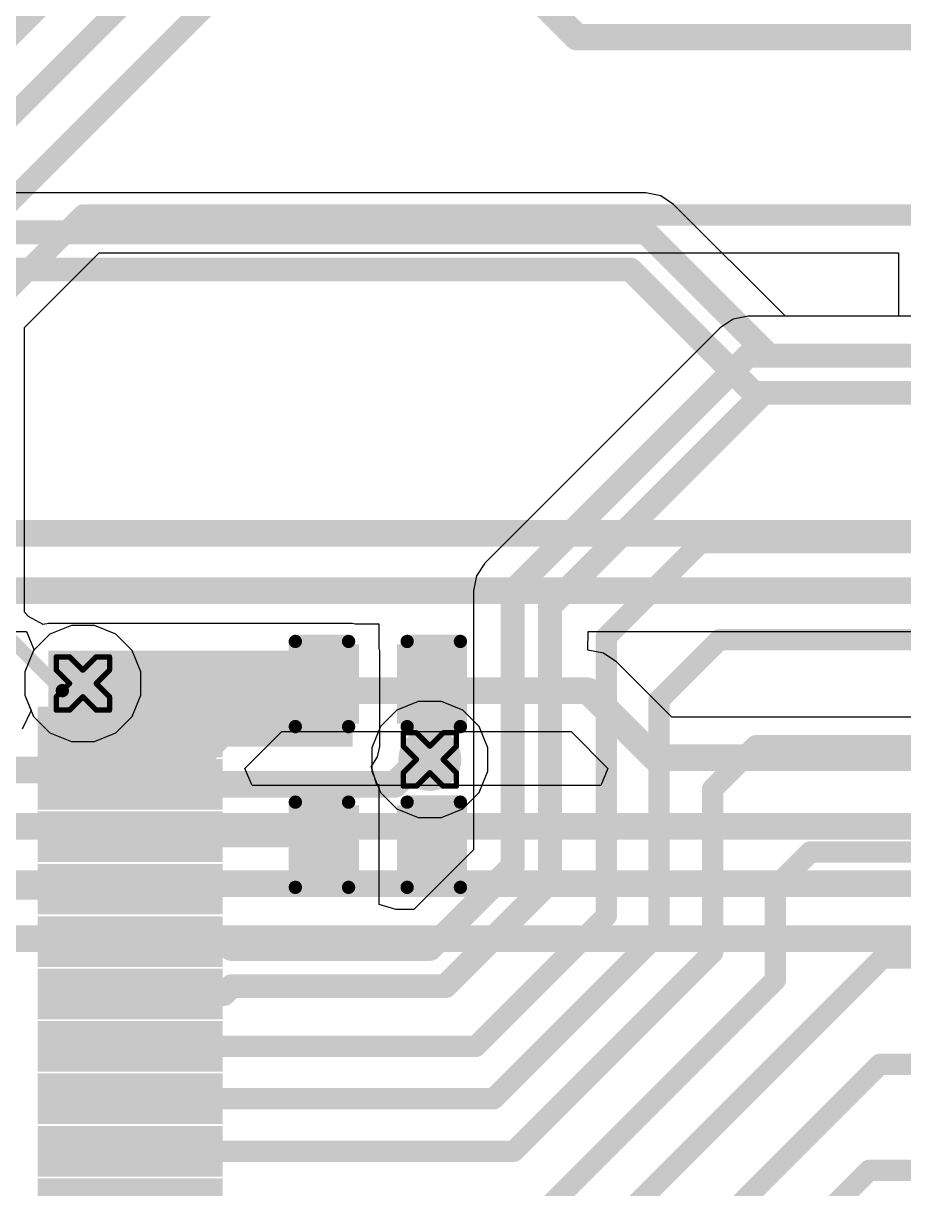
# Model space of a CAD drawing. Header units: inches. Extents: x -11 to 5379, y 0 to 5429.
# Drawn here: x 157.96 to 166.36, y 60.2 to 71.31 of the extents above; entities that cross this region are included whole.
import ezdxf

# ---------------------------------------------------------------- set-up
doc = ezdxf.new("R2010")
doc.units = ezdxf.units.IN
for name, color, linetype in [('Bottom Layer', 5, 'Continuous'), ('Drill Drawing', 1, 'Continuous'), ('GND', 16, 'Continuous'), ('PWR', 76, 'Continuous'), ('Top Layer', 1, 'Continuous'), ('Top Overlay', 2, 'Continuous'), ('Top Paste', 8, 'Continuous'), ('Top Solder', 216, 'Continuous'), ('Via Holes', 16, 'Continuous')]:
    doc.layers.add(name, color=color, linetype=linetype)

# ---------------------------------------------------------------- blocks, each defined once
blk = doc.blocks.new('LQFP_144_20_20__157')
at = {"layer": 'Top Layer'}
for points in [[(9.89999925, 8.889999999999999), (11.45999867, 8.889999999999999), (11.45999867, 8.61000056), (9.89999925, 8.61000056)], [(9.89999925, 8.38999846), (11.45999867, 8.38999846), (11.45999867, 8.10999902), (9.89999925, 8.10999902)], [(9.89999925, 7.88999946), (11.45999867, 7.88999946), (11.45999867, 7.610000019999999), (9.89999925, 7.610000019999999)], [(9.89999925, 7.39000046), (11.45999867, 7.39000046), (11.45999867, 7.110001019999999), (9.89999925, 7.110001019999999)], [(9.89999925, 6.889998919999999), (11.45999867, 6.889998919999999), (11.45999867, 6.609999479999999), (9.89999925, 6.609999479999999)], [(9.89999925, 6.389999919999999), (11.45999867, 6.389999919999999), (11.45999867, 6.110000479999999), (9.89999925, 6.110000479999999)], [(9.89999925, 5.890000919999999), (11.45999867, 5.890000919999999), (11.45999867, 5.61000148), (9.89999925, 5.61000148)], [(9.89999925, 5.38999938), (11.45999867, 5.38999938), (11.45999867, 5.10999994), (9.89999925, 5.10999994)], [(9.89999925, 4.890000379999999), (11.45999867, 4.890000379999999), (11.45999867, 4.61000094), (9.89999925, 4.61000094)]]:
    blk.add_hatch(color=1, dxfattribs=at).paths.add_polyline_path(points)
at = {"layer": 'Top Paste'}
for points in [[(9.89999925, 8.889999999999999), (11.45999867, 8.889999999999999), (11.45999867, 8.61000056), (9.89999925, 8.61000056)], [(9.89999925, 8.38999846), (11.45999867, 8.38999846), (11.45999867, 8.10999902), (9.89999925, 8.10999902)], [(9.89999925, 7.88999946), (11.45999867, 7.88999946), (11.45999867, 7.610000019999999), (9.89999925, 7.610000019999999)], [(9.89999925, 7.39000046), (11.45999867, 7.39000046), (11.45999867, 7.110001019999999), (9.89999925, 7.110001019999999)], [(9.89999925, 6.889998919999999), (11.45999867, 6.889998919999999), (11.45999867, 6.609999479999999), (9.89999925, 6.609999479999999)], [(9.89999925, 6.389999919999999), (11.45999867, 6.389999919999999), (11.45999867, 6.110000479999999), (9.89999925, 6.110000479999999)], [(9.89999925, 5.890000919999999), (11.45999867, 5.890000919999999), (11.45999867, 5.61000148), (9.89999925, 5.61000148)], [(9.89999925, 5.38999938), (11.45999867, 5.38999938), (11.45999867, 5.10999994), (9.89999925, 5.10999994)], [(9.89999925, 4.890000379999999), (11.45999867, 4.890000379999999), (11.45999867, 4.61000094), (9.89999925, 4.61000094)]]:
    blk.add_hatch(color=8, dxfattribs=at).paths.add_polyline_path(points)
at = {"layer": 'Top Solder'}
for points in [[(9.79839925, 8.991599999999998), (11.56159867, 8.991599999999998), (11.56159867, 8.50840056), (9.79839925, 8.50840056)], [(9.79839925, 8.49159846), (11.56159867, 8.49159846), (11.56159867, 8.008399019999999), (9.79839925, 8.008399019999999)], [(9.79839925, 7.99159946), (11.56159867, 7.99159946), (11.56159867, 7.508400019999999), (9.79839925, 7.508400019999999)], [(9.79839925, 7.49160046), (11.56159867, 7.49160046), (11.56159867, 7.008401019999999), (9.79839925, 7.008401019999999)], [(9.79839925, 6.991598919999999), (11.56159867, 6.991598919999999), (11.56159867, 6.50839948), (9.79839925, 6.50839948)], [(9.79839925, 6.49159992), (11.56159867, 6.49159992), (11.56159867, 6.00840048), (9.79839925, 6.00840048)], [(9.79839925, 5.99160092), (11.56159867, 5.99160092), (11.56159867, 5.50840148), (9.79839925, 5.50840148)], [(9.79839925, 5.491599379999999), (11.56159867, 5.491599379999999), (11.56159867, 5.008399939999999), (9.79839925, 5.008399939999999)], [(9.79839925, 4.99160038), (11.56159867, 4.99160038), (11.56159867, 4.50840094), (9.79839925, 4.50840094)], [(9.79839925, 4.49159884), (11.56159867, 4.49159884), (11.56159867, 4.0083994), (9.79839925, 4.0083994)]]:
    blk.add_hatch(color=216, dxfattribs=at).paths.add_polyline_path(points)
at = {"layer": 'Top Overlay'}
blk.add_lwpolyline([(9.143999999999998, 10.033, 0.127, 0.127, 0), (10.033, 9.143999999999998, 0.127, 0.127, 0)], format="xyseb", dxfattribs=at)
blk.add_lwpolyline([(10.00125, 9.143999999999998, 0.0635, 0.0635, 1), (10.06475, 9.143999999999998, 0.0635, 0.0635, 1)], format="xyseb", close=True, dxfattribs=at)
blk = doc.blocks.new('C___0402_686')
at = {"layer": 'Top Layer'}
for points in [[(-0.6985, -0.3175), (-0.6985, 0.3175), (-0.2412999999999999, 0.3175), (-0.2413, -0.3175)], [(0.2412999999999999, -0.3175), (0.2413, 0.3175), (0.6985, 0.3175), (0.6985, -0.3175)]]:
    blk.add_hatch(color=1, dxfattribs=at).paths.add_polyline_path(points)
at = {"layer": 'Top Paste'}
for points in [[(-0.6985, -0.3175), (-0.6985, 0.3175), (-0.2412999999999999, 0.3175), (-0.2413, -0.3175)], [(0.2412999999999999, -0.3175), (0.2413, 0.3175), (0.6985, 0.3175), (0.6985, -0.3175)]]:
    blk.add_hatch(color=8, dxfattribs=at).paths.add_polyline_path(points)
at = {"layer": 'Top Solder'}
for points in [[(-0.7584998799999999, -0.37749988), (-0.7584998799999999, 0.37749988), (-0.18130012, 0.37749988), (-0.18130012, -0.37749988)], [(0.18130012, -0.37749988), (0.18130012, 0.37749988), (0.7584998799999999, 0.37749988), (0.7584998799999999, -0.37749988)]]:
    blk.add_hatch(color=216, dxfattribs=at).paths.add_polyline_path(points)
at = {"layer": 'Top Overlay'}
for points in [[(-0.7874, 0.4064, 0.127, 0.127, 0), (-0.7874, -0.4064, 0.127, 0.127, 0)], [(-0.2794, 0.4064, 0.127, 0.127, 0), (-0.7874, 0.4064, 0.127, 0.127, 0)], [(0.7874, 0.4064, 0.127, 0.127, 0), (0.2794, 0.4064, 0.127, 0.127, 0)], [(0.7874, 0.4064, 0.127, 0.127, 0), (0.7874, -0.4064, 0.127, 0.127, 0)], [(-0.2794, -0.4064, 0.127, 0.127, 0), (-0.7874, -0.4064, 0.127, 0.127, 0)], [(0.7874, -0.4064, 0.127, 0.127, 0), (0.2794, -0.4064, 0.127, 0.127, 0)]]:
    blk.add_lwpolyline(points, format="xyseb", dxfattribs=at)
for points in [[(-0.8191499999999999, 0.4064, 0.0635, 0.0635, 1), (-0.7556499999999999, 0.4064, 0.0635, 0.0635, 1)], [(-0.8191499999999999, 0.4064, 0.0635, 0.0635, 1), (-0.7556499999999999, 0.4064, 0.0635, 0.0635, 1)], [(-0.31115, 0.4064, 0.0635, 0.0635, 1), (-0.24765, 0.4064, 0.0635, 0.0635, 1)], [(0.24765, 0.4064, 0.0635, 0.0635, 1), (0.31115, 0.4064, 0.0635, 0.0635, 1)], [(0.7556499999999999, 0.4064, 0.0635, 0.0635, 1), (0.8191499999999999, 0.4064, 0.0635, 0.0635, 1)], [(0.7556499999999999, 0.4064, 0.0635, 0.0635, 1), (0.8191499999999999, 0.4064, 0.0635, 0.0635, 1)], [(-0.8191499999999999, -0.4064, 0.0635, 0.0635, 1), (-0.7556499999999999, -0.4064, 0.0635, 0.0635, 1)], [(-0.8191499999999999, -0.4064, 0.0635, 0.0635, 1), (-0.7556499999999999, -0.4064, 0.0635, 0.0635, 1)], [(-0.31115, -0.4064, 0.0635, 0.0635, 1), (-0.24765, -0.4064, 0.0635, 0.0635, 1)], [(0.24765, -0.4064, 0.0635, 0.0635, 1), (0.31115, -0.4064, 0.0635, 0.0635, 1)], [(0.7556499999999999, -0.4064, 0.0635, 0.0635, 1), (0.8191499999999999, -0.4064, 0.0635, 0.0635, 1)], [(0.7556499999999999, -0.4064, 0.0635, 0.0635, 1), (0.8191499999999999, -0.4064, 0.0635, 0.0635, 1)]]:
    blk.add_lwpolyline(points, format="xyseb", close=True, dxfattribs=at)
blk = doc.blocks.new('C___0402_695')
at = {"layer": 'Top Layer'}
for points in [[(-0.6985, -0.3175), (-0.6985, 0.3175), (-0.2412999999999999, 0.3175), (-0.2413, -0.3175)], [(0.2412999999999999, -0.3175), (0.2413, 0.3175), (0.6985, 0.3175), (0.6985, -0.3175)]]:
    blk.add_hatch(color=1, dxfattribs=at).paths.add_polyline_path(points)
at = {"layer": 'Top Paste'}
for points in [[(-0.6985, -0.3175), (-0.6985, 0.3175), (-0.2412999999999999, 0.3175), (-0.2413, -0.3175)], [(0.2412999999999999, -0.3175), (0.2413, 0.3175), (0.6985, 0.3175), (0.6985, -0.3175)]]:
    blk.add_hatch(color=8, dxfattribs=at).paths.add_polyline_path(points)
at = {"layer": 'Top Solder'}
for points in [[(-0.7584998799999999, -0.37749988), (-0.7584998799999999, 0.37749988), (-0.18130012, 0.37749988), (-0.18130012, -0.37749988)], [(0.18130012, -0.37749988), (0.18130012, 0.37749988), (0.7584998799999999, 0.37749988), (0.7584998799999999, -0.37749988)]]:
    blk.add_hatch(color=216, dxfattribs=at).paths.add_polyline_path(points)
at = {"layer": 'Top Overlay'}
for points in [[(-0.7874, 0.4064, 0.127, 0.127, 0), (-0.2794, 0.4064, 0.127, 0.127, 0)], [(-0.7874, -0.4064, 0.127, 0.127, 0), (-0.7874, 0.4064, 0.127, 0.127, 0)], [(0.2794, 0.4064, 0.127, 0.127, 0), (0.7874, 0.4064, 0.127, 0.127, 0)], [(0.7874, -0.4064, 0.127, 0.127, 0), (0.7874, 0.4064, 0.127, 0.127, 0)], [(-0.7874, -0.4064, 0.127, 0.127, 0), (-0.2794, -0.4064, 0.127, 0.127, 0)], [(0.2794, -0.4064, 0.127, 0.127, 0), (0.7874, -0.4064, 0.127, 0.127, 0)]]:
    blk.add_lwpolyline(points, format="xyseb", dxfattribs=at)
for points in [[(-0.8191499999999999, 0.4064, 0.0635, 0.0635, 1), (-0.7556499999999999, 0.4064, 0.0635, 0.0635, 1)], [(-0.8191499999999999, 0.4064, 0.0635, 0.0635, 1), (-0.7556499999999999, 0.4064, 0.0635, 0.0635, 1)], [(-0.31115, 0.4064, 0.0635, 0.0635, 1), (-0.24765, 0.4064, 0.0635, 0.0635, 1)], [(0.24765, 0.4064, 0.0635, 0.0635, 1), (0.31115, 0.4064, 0.0635, 0.0635, 1)], [(0.7556499999999999, 0.4064, 0.0635, 0.0635, 1), (0.8191499999999999, 0.4064, 0.0635, 0.0635, 1)], [(0.7556499999999999, 0.4064, 0.0635, 0.0635, 1), (0.8191499999999999, 0.4064, 0.0635, 0.0635, 1)], [(-0.8191499999999999, -0.4064, 0.0635, 0.0635, 1), (-0.7556499999999999, -0.4064, 0.0635, 0.0635, 1)], [(-0.8191499999999999, -0.4064, 0.0635, 0.0635, 1), (-0.7556499999999999, -0.4064, 0.0635, 0.0635, 1)], [(-0.31115, -0.4064, 0.0635, 0.0635, 1), (-0.24765, -0.4064, 0.0635, 0.0635, 1)], [(0.24765, -0.4064, 0.0635, 0.0635, 1), (0.31115, -0.4064, 0.0635, 0.0635, 1)], [(0.7556499999999999, -0.4064, 0.0635, 0.0635, 1), (0.8191499999999999, -0.4064, 0.0635, 0.0635, 1)], [(0.7556499999999999, -0.4064, 0.0635, 0.0635, 1), (0.8191499999999999, -0.4064, 0.0635, 0.0635, 1)]]:
    blk.add_lwpolyline(points, format="xyseb", close=True, dxfattribs=at)

msp = doc.modelspace()

# ---------------------------------------------------------------- hatches: boundary and pattern name
at = {"layer": 'Bottom Layer'}
h = msp.add_hatch(color=5, dxfattribs=at)
edge = h.paths.add_edge_path()
edge.add_arc((158.52667812, 65.01607266), 0.2999994, 0, 360)
h = msp.add_hatch(color=5, dxfattribs=at)
edge = h.paths.add_edge_path()
edge.add_arc((161.836481, 64.29124302), 0.2999994, 0, 360)
at = {"layer": 'GND'}
h = msp.add_hatch(color=16, dxfattribs=at)
edge = h.paths.add_edge_path()
edge.add_arc((158.52667812, 65.01607266), 0.2999994, 0, 360)
h = msp.add_hatch(color=16, dxfattribs=at)
edge = h.paths.add_edge_path()
edge.add_arc((161.836481, 64.29124302), 0.2999994, 0, 360)
at = {"layer": 'PWR'}
h = msp.add_hatch(color=76, dxfattribs=at)
edge = h.paths.add_edge_path()
edge.add_arc((158.52667812, 65.01607266), 0.2999994, 0, 360)
h = msp.add_hatch(color=76, dxfattribs=at)
edge = h.paths.add_edge_path()
edge.add_arc((161.836481, 64.29124302), 0.2999994, 0, 360)
at = {"layer": 'Top Layer'}
msp.add_hatch(color=1, dxfattribs=at).paths.add_polyline_path([(158.19781162, 64.41381326), (161.0994111, 64.41381326), (161.0994111, 65.32830978), (158.19781162, 65.32830978)])
h = msp.add_hatch(color=1, dxfattribs=at)
edge = h.paths.add_edge_path()
edge.add_arc((158.52667812, 65.01607266), 0.2999994, 0, 360)
h = msp.add_hatch(color=1, dxfattribs=at)
edge = h.paths.add_edge_path()
edge.add_arc((161.836481, 64.29124302), 0.2999994, 0, 360)
at = {"layer": 'Via Holes'}
h = msp.add_hatch(color=7, dxfattribs=at)
edge = h.paths.add_edge_path()
edge.add_arc((158.52667812, 65.01607266), 0.1499997, 0, 360)
h = msp.add_hatch(color=7, dxfattribs=at)
edge = h.paths.add_edge_path()
edge.add_arc((161.836481, 64.29124302), 0.1499997, 0, 360)

# ---------------------------------------------------------------- linework, layer by layer
at = {"layer": 'Bottom Layer'}
for p, q in [((163.89682486, 69.69638588), (127.46146974, 69.69638588)), ((164.0405279, 69.66780072), (163.89682486, 69.69638588)), ((164.16235392, 69.58639879999998), (164.0405279, 69.66780072)), ((165.2288669, 68.51988836), (164.16235392, 69.58639879999998)), ((168.54742516, 68.51988836), (165.2288669, 68.51988836)), ((144.64880138, 65.51182732), (157.98750978, 65.51182732)), ((157.98750978, 65.51182732), (158.06115962, 65.33402731999999)), ((163.3442504, 65.33465215999999), (163.34575916, 65.51182732)), ((163.34575916, 65.51182732), (168.44291178, 65.51182732)), ((158.05701942, 65.32988712), (157.97267872, 65.12627056)), ((158.06115962, 65.33402731999999), (158.05701942, 65.32988712)), ((163.49290644, 65.30508148), (163.3442504, 65.33465215999999)), ((163.61893362, 65.22087286), (163.49290644, 65.30508148)), ((164.1439948, 64.69581168), (163.61893362, 65.22087286)), ((157.97267872, 65.12627056), (157.97267872, 64.90587475999999)), ((157.97267872, 64.90587475999999), (158.03401464, 64.75780037999999)), ((158.03401464, 64.75780037999999), (157.94697138, 64.57999783999999)), ((173.24293266, 64.69581168), (164.1439948, 64.69581168)), ((160.07242814, 64.20623176), (160.42391842, 64.55772203999999)), ((160.42391842, 64.55772203999999), (163.1833414, 64.55772203999999)), ((163.1833414, 64.55772203999999), (163.53483168, 64.20623176)), ((160.14046966, 64.04196488), (160.07242814, 64.20623176)), ((163.53483168, 64.20623176), (163.46679016, 64.04196488)), ((163.46679016, 64.04196488), (160.14046966, 64.04196488))]:
    msp.add_line(p, q, dxfattribs=at)
for points in [[(127.46146974, 69.32086973999999, 0.2286, 0.2286, 0), (163.89682486, 69.32086973999999, 0.2286, 0.2286, 0)], [(163.89682486, 69.32086973999999, 0.2286, 0.2286, 0), (165.07332238, 68.14437222, 0.2286, 0.2286, 0)], [(127.6087618, 68.96526974, 0.2286, 0.2286, 0), (163.7495328, 68.96526974, 0.2286, 0.2286, 0)], [(163.7495328, 68.96526974, 0.2286, 0.2286, 0), (164.51579746, 68.19900254, 0.2286, 0.2286, 0)], [(164.51579746, 68.19900254, 0.2286, 0.2286, 0), (164.5158, 68.19900254, 0.2286, 0.2286, 0)], [(164.5158, 68.19900254, 0.2286, 0.2286, 0), (164.92603032, 67.78877222, 0.2286, 0.2286, 0)], [(165.07332238, 68.14437222, 0.2286, 0.2286, 0), (168.77287302, 68.14437222, 0.2286, 0.2286, 0)], [(164.92603032, 67.78877222, 0.2286, 0.2286, 0), (168.77287556, 67.78877222, 0.2286, 0.2286, 0)], [(144.06992268, 66.44752268, 0.254, 0.254, 0), (169.10142456, 66.44752268, 0.254, 0.254, 0)], [(144.48789238, 65.90029238, 0.254, 0.254, 0), (168.60381824, 65.90029238, 0.254, 0.254, 0)], [(159.50835764, 64.19153277999999, 0.254, 0.254, 0), (160.26301196, 64.94618709999999, 0.254, 0.254, 0)], [(160.26301196, 64.94618709999999, 0.254, 0.254, 0), (163.34424786, 64.94618709999999, 0.254, 0.254, 0)], [(163.34424786, 64.94618709999999, 0.254, 0.254, 0), (163.98308834, 64.30734662, 0.254, 0.254, 0)], [(163.98308834, 64.30734662, 0.254, 0.254, 0), (173.63831668, 64.30734662, 0.254, 0.254, 0)], [(145.36862468, 64.19153277999999, 0.254, 0.254, 0), (159.50835764, 64.19153277999999, 0.254, 0.254, 0)], [(145.86428028, 63.65349981999999, 0.254, 0.254, 0), (188.49040026, 63.65349981999999, 0.254, 0.254, 0)], [(146.1053974, 63.10500205999999, 0.254, 0.254, 0), (188.26264354, 63.10500205999999, 0.254, 0.254, 0)], [(149.36528674, 62.58070541999999, 0.254, 0.254, 0), (188.0181406, 62.58070541999999, 0.254, 0.254, 0)]]:
    msp.add_lwpolyline(points, format="xyseb", dxfattribs=at)
for points in [[(163.83967486, 69.32086973999999, 0.1143, 0.1143, 1), (163.95397486, 69.32086973999999, 0.1143, 0.1143, 1)], [(163.83967486, 69.32086973999999, 0.1143, 0.1143, 1), (163.95397486, 69.32086973999999, 0.1143, 0.1143, 1)], [(163.6923828, 68.96526974, 0.1143, 0.1143, 1), (163.8066828, 68.96526974, 0.1143, 0.1143, 1)], [(163.6923828, 68.96526974, 0.1143, 0.1143, 1), (163.8066828, 68.96526974, 0.1143, 0.1143, 1)], [(164.45864746, 68.19900254, 0.1143, 0.1143, 1), (164.57294746, 68.19900254, 0.1143, 0.1143, 1)], [(164.45864746, 68.19900254, 0.1143, 0.1143, 1), (164.57294746, 68.19900254, 0.1143, 0.1143, 1)], [(164.45865, 68.19900254, 0.1143, 0.1143, 1), (164.57295, 68.19900254, 0.1143, 0.1143, 1)], [(164.45865, 68.19900254, 0.1143, 0.1143, 1), (164.57295, 68.19900254, 0.1143, 0.1143, 1)], [(165.01617238, 68.14437222, 0.1143, 0.1143, 1), (165.13047238, 68.14437222, 0.1143, 0.1143, 1)], [(165.01617238, 68.14437222, 0.1143, 0.1143, 1), (165.13047238, 68.14437222, 0.1143, 0.1143, 1)], [(164.86888032, 67.78877222, 0.1143, 0.1143, 1), (164.98318032, 67.78877222, 0.1143, 0.1143, 1)], [(164.86888032, 67.78877222, 0.1143, 0.1143, 1), (164.98318032, 67.78877222, 0.1143, 0.1143, 1)], [(160.19951196, 64.94618709999999, 0.127, 0.127, 1), (160.32651196, 64.94618709999999, 0.127, 0.127, 1)], [(160.19951196, 64.94618709999999, 0.127, 0.127, 1), (160.32651196, 64.94618709999999, 0.127, 0.127, 1)], [(163.28074786, 64.94618709999999, 0.127, 0.127, 1), (163.40774786, 64.94618709999999, 0.127, 0.127, 1)], [(163.28074786, 64.94618709999999, 0.127, 0.127, 1), (163.40774786, 64.94618709999999, 0.127, 0.127, 1)], [(163.91958834, 64.30734662, 0.127, 0.127, 1), (164.04658834, 64.30734662, 0.127, 0.127, 1)], [(163.91958834, 64.30734662, 0.127, 0.127, 1), (164.04658834, 64.30734662, 0.127, 0.127, 1)], [(159.44485764, 64.19153277999999, 0.127, 0.127, 1), (159.57185764, 64.19153277999999, 0.127, 0.127, 1)], [(159.44485764, 64.19153277999999, 0.127, 0.127, 1), (159.57185764, 64.19153277999999, 0.127, 0.127, 1)]]:
    msp.add_lwpolyline(points, format="xyseb", close=True, dxfattribs=at)
at = {"layer": 'Drill Drawing'}
for points in [[(158.27267812, 65.14307266, 0.0508, 0.0508, 0), (158.27267812, 65.27007266, 0.0508, 0.0508, 0)], [(158.27267812, 65.27007266, 0.0508, 0.0508, 0), (158.39967812, 65.27007266, 0.0508, 0.0508, 0)], [(158.39967812, 65.27007266, 0.0508, 0.0508, 0), (158.52667812, 65.14307266, 0.0508, 0.0508, 0)], [(158.52667812, 65.14307266, 0.0508, 0.0508, 0), (158.65367812, 65.27007266, 0.0508, 0.0508, 0)], [(158.65367812, 65.27007266, 0.0508, 0.0508, 0), (158.78067812, 65.27007266, 0.0508, 0.0508, 0)], [(158.78067812, 65.14307266, 0.0508, 0.0508, 0), (158.78067812, 65.27007266, 0.0508, 0.0508, 0)], [(158.27267812, 65.14307266, 0.0508, 0.0508, 0), (158.39967812, 65.01607266, 0.0508, 0.0508, 0)], [(158.65367812, 65.01607266, 0.0508, 0.0508, 0), (158.78067812, 65.14307266, 0.0508, 0.0508, 0)], [(158.27267812, 64.88907266, 0.0508, 0.0508, 0), (158.39967812, 65.01607266, 0.0508, 0.0508, 0)], [(158.65367812, 65.01607266, 0.0508, 0.0508, 0), (158.78067812, 64.88907266, 0.0508, 0.0508, 0)], [(158.27267812, 64.76207265999999, 0.0508, 0.0508, 0), (158.27267812, 64.88907266, 0.0508, 0.0508, 0)], [(158.39967812, 64.76207265999999, 0.0508, 0.0508, 0), (158.52667812, 64.88907266, 0.0508, 0.0508, 0)], [(158.52667812, 64.88907266, 0.0508, 0.0508, 0), (158.65367812, 64.76207265999999, 0.0508, 0.0508, 0)], [(158.78067812, 64.76207265999999, 0.0508, 0.0508, 0), (158.78067812, 64.88907266, 0.0508, 0.0508, 0)], [(158.27267812, 64.76207265999999, 0.0508, 0.0508, 0), (158.39967812, 64.76207265999999, 0.0508, 0.0508, 0)], [(158.65367812, 64.76207265999999, 0.0508, 0.0508, 0), (158.78067812, 64.76207265999999, 0.0508, 0.0508, 0)], [(161.582481, 64.41824302, 0.0508, 0.0508, 0), (161.582481, 64.54524302, 0.0508, 0.0508, 0)], [(161.582481, 64.54524302, 0.0508, 0.0508, 0), (161.709481, 64.54524302, 0.0508, 0.0508, 0)], [(161.709481, 64.54524302, 0.0508, 0.0508, 0), (161.836481, 64.41824302, 0.0508, 0.0508, 0)], [(161.836481, 64.41824302, 0.0508, 0.0508, 0), (161.963481, 64.54524302, 0.0508, 0.0508, 0)], [(161.963481, 64.54524302, 0.0508, 0.0508, 0), (162.090481, 64.54524302, 0.0508, 0.0508, 0)], [(162.090481, 64.41824302, 0.0508, 0.0508, 0), (162.090481, 64.54524302, 0.0508, 0.0508, 0)], [(161.582481, 64.41824302, 0.0508, 0.0508, 0), (161.709481, 64.29124302, 0.0508, 0.0508, 0)], [(161.963481, 64.29124302, 0.0508, 0.0508, 0), (162.090481, 64.41824302, 0.0508, 0.0508, 0)], [(161.582481, 64.16424302, 0.0508, 0.0508, 0), (161.709481, 64.29124302, 0.0508, 0.0508, 0)], [(161.963481, 64.29124302, 0.0508, 0.0508, 0), (162.090481, 64.16424302, 0.0508, 0.0508, 0)], [(161.582481, 64.03724302, 0.0508, 0.0508, 0), (161.582481, 64.16424302, 0.0508, 0.0508, 0)], [(161.709481, 64.03724302, 0.0508, 0.0508, 0), (161.836481, 64.16424302, 0.0508, 0.0508, 0)], [(161.836481, 64.16424302, 0.0508, 0.0508, 0), (161.963481, 64.03724302, 0.0508, 0.0508, 0)], [(162.090481, 64.03724302, 0.0508, 0.0508, 0), (162.090481, 64.16424302, 0.0508, 0.0508, 0)], [(161.582481, 64.03724302, 0.0508, 0.0508, 0), (161.709481, 64.03724302, 0.0508, 0.0508, 0)], [(161.963481, 64.03724302, 0.0508, 0.0508, 0), (162.090481, 64.03724302, 0.0508, 0.0508, 0)]]:
    msp.add_lwpolyline(points, format="xyseb", dxfattribs=at)
for points in [[(158.25997812, 65.27007266, 0.0254, 0.0254, 1), (158.28537812, 65.27007266, 0.0254, 0.0254, 1)], [(158.25997812, 65.27007266, 0.0254, 0.0254, 1), (158.28537812, 65.27007266, 0.0254, 0.0254, 1)], [(158.38697812, 65.27007266, 0.0254, 0.0254, 1), (158.41237812, 65.27007266, 0.0254, 0.0254, 1)], [(158.38697812, 65.27007266, 0.0254, 0.0254, 1), (158.41237812, 65.27007266, 0.0254, 0.0254, 1)], [(158.64097812, 65.27007266, 0.0254, 0.0254, 1), (158.66637812, 65.27007266, 0.0254, 0.0254, 1)], [(158.64097812, 65.27007266, 0.0254, 0.0254, 1), (158.66637812, 65.27007266, 0.0254, 0.0254, 1)], [(158.76797812, 65.27007266, 0.0254, 0.0254, 1), (158.79337812, 65.27007266, 0.0254, 0.0254, 1)], [(158.76797812, 65.27007266, 0.0254, 0.0254, 1), (158.79337812, 65.27007266, 0.0254, 0.0254, 1)], [(158.25997812, 65.14307266, 0.0254, 0.0254, 1), (158.28537812, 65.14307266, 0.0254, 0.0254, 1)], [(158.25997812, 65.14307266, 0.0254, 0.0254, 1), (158.28537812, 65.14307266, 0.0254, 0.0254, 1)], [(158.51397812, 65.14307266, 0.0254, 0.0254, 1), (158.53937812, 65.14307266, 0.0254, 0.0254, 1)], [(158.51397812, 65.14307266, 0.0254, 0.0254, 1), (158.53937812, 65.14307266, 0.0254, 0.0254, 1)], [(158.76797812, 65.14307266, 0.0254, 0.0254, 1), (158.79337812, 65.14307266, 0.0254, 0.0254, 1)], [(158.76797812, 65.14307266, 0.0254, 0.0254, 1), (158.79337812, 65.14307266, 0.0254, 0.0254, 1)], [(158.38697812, 65.01607266, 0.0254, 0.0254, 1), (158.41237812, 65.01607266, 0.0254, 0.0254, 1)], [(158.38697812, 65.01607266, 0.0254, 0.0254, 1), (158.41237812, 65.01607266, 0.0254, 0.0254, 1)], [(158.64097812, 65.01607266, 0.0254, 0.0254, 1), (158.66637812, 65.01607266, 0.0254, 0.0254, 1)], [(158.64097812, 65.01607266, 0.0254, 0.0254, 1), (158.66637812, 65.01607266, 0.0254, 0.0254, 1)], [(158.25997812, 64.88907266, 0.0254, 0.0254, 1), (158.28537812, 64.88907266, 0.0254, 0.0254, 1)], [(158.25997812, 64.88907266, 0.0254, 0.0254, 1), (158.28537812, 64.88907266, 0.0254, 0.0254, 1)], [(158.51397812, 64.88907266, 0.0254, 0.0254, 1), (158.53937812, 64.88907266, 0.0254, 0.0254, 1)], [(158.51397812, 64.88907266, 0.0254, 0.0254, 1), (158.53937812, 64.88907266, 0.0254, 0.0254, 1)], [(158.76797812, 64.88907266, 0.0254, 0.0254, 1), (158.79337812, 64.88907266, 0.0254, 0.0254, 1)], [(158.76797812, 64.88907266, 0.0254, 0.0254, 1), (158.79337812, 64.88907266, 0.0254, 0.0254, 1)], [(158.25997812, 64.76207265999999, 0.0254, 0.0254, 1), (158.28537812, 64.76207265999999, 0.0254, 0.0254, 1)], [(158.25997812, 64.76207265999999, 0.0254, 0.0254, 1), (158.28537812, 64.76207265999999, 0.0254, 0.0254, 1)], [(158.38697812, 64.76207265999999, 0.0254, 0.0254, 1), (158.41237812, 64.76207265999999, 0.0254, 0.0254, 1)], [(158.38697812, 64.76207265999999, 0.0254, 0.0254, 1), (158.41237812, 64.76207265999999, 0.0254, 0.0254, 1)], [(158.64097812, 64.76207265999999, 0.0254, 0.0254, 1), (158.66637812, 64.76207265999999, 0.0254, 0.0254, 1)], [(158.64097812, 64.76207265999999, 0.0254, 0.0254, 1), (158.66637812, 64.76207265999999, 0.0254, 0.0254, 1)], [(158.76797812, 64.76207265999999, 0.0254, 0.0254, 1), (158.79337812, 64.76207265999999, 0.0254, 0.0254, 1)], [(158.76797812, 64.76207265999999, 0.0254, 0.0254, 1), (158.79337812, 64.76207265999999, 0.0254, 0.0254, 1)], [(161.569781, 64.54524302, 0.0254, 0.0254, 1), (161.595181, 64.54524302, 0.0254, 0.0254, 1)], [(161.569781, 64.54524302, 0.0254, 0.0254, 1), (161.595181, 64.54524302, 0.0254, 0.0254, 1)], [(161.696781, 64.54524302, 0.0254, 0.0254, 1), (161.722181, 64.54524302, 0.0254, 0.0254, 1)], [(161.696781, 64.54524302, 0.0254, 0.0254, 1), (161.722181, 64.54524302, 0.0254, 0.0254, 1)], [(161.950781, 64.54524302, 0.0254, 0.0254, 1), (161.976181, 64.54524302, 0.0254, 0.0254, 1)], [(161.950781, 64.54524302, 0.0254, 0.0254, 1), (161.976181, 64.54524302, 0.0254, 0.0254, 1)], [(162.077781, 64.54524302, 0.0254, 0.0254, 1), (162.103181, 64.54524302, 0.0254, 0.0254, 1)], [(162.077781, 64.54524302, 0.0254, 0.0254, 1), (162.103181, 64.54524302, 0.0254, 0.0254, 1)], [(161.569781, 64.41824302, 0.0254, 0.0254, 1), (161.595181, 64.41824302, 0.0254, 0.0254, 1)], [(161.569781, 64.41824302, 0.0254, 0.0254, 1), (161.595181, 64.41824302, 0.0254, 0.0254, 1)], [(161.823781, 64.41824302, 0.0254, 0.0254, 1), (161.849181, 64.41824302, 0.0254, 0.0254, 1)], [(161.823781, 64.41824302, 0.0254, 0.0254, 1), (161.849181, 64.41824302, 0.0254, 0.0254, 1)], [(162.077781, 64.41824302, 0.0254, 0.0254, 1), (162.103181, 64.41824302, 0.0254, 0.0254, 1)], [(162.077781, 64.41824302, 0.0254, 0.0254, 1), (162.103181, 64.41824302, 0.0254, 0.0254, 1)], [(161.696781, 64.29124302, 0.0254, 0.0254, 1), (161.722181, 64.29124302, 0.0254, 0.0254, 1)], [(161.696781, 64.29124302, 0.0254, 0.0254, 1), (161.722181, 64.29124302, 0.0254, 0.0254, 1)], [(161.950781, 64.29124302, 0.0254, 0.0254, 1), (161.976181, 64.29124302, 0.0254, 0.0254, 1)], [(161.950781, 64.29124302, 0.0254, 0.0254, 1), (161.976181, 64.29124302, 0.0254, 0.0254, 1)], [(161.569781, 64.16424302, 0.0254, 0.0254, 1), (161.595181, 64.16424302, 0.0254, 0.0254, 1)], [(161.569781, 64.16424302, 0.0254, 0.0254, 1), (161.595181, 64.16424302, 0.0254, 0.0254, 1)], [(161.823781, 64.16424302, 0.0254, 0.0254, 1), (161.849181, 64.16424302, 0.0254, 0.0254, 1)], [(161.823781, 64.16424302, 0.0254, 0.0254, 1), (161.849181, 64.16424302, 0.0254, 0.0254, 1)], [(162.077781, 64.16424302, 0.0254, 0.0254, 1), (162.103181, 64.16424302, 0.0254, 0.0254, 1)], [(162.077781, 64.16424302, 0.0254, 0.0254, 1), (162.103181, 64.16424302, 0.0254, 0.0254, 1)], [(161.569781, 64.03724302, 0.0254, 0.0254, 1), (161.595181, 64.03724302, 0.0254, 0.0254, 1)], [(161.569781, 64.03724302, 0.0254, 0.0254, 1), (161.595181, 64.03724302, 0.0254, 0.0254, 1)], [(161.696781, 64.03724302, 0.0254, 0.0254, 1), (161.722181, 64.03724302, 0.0254, 0.0254, 1)], [(161.696781, 64.03724302, 0.0254, 0.0254, 1), (161.722181, 64.03724302, 0.0254, 0.0254, 1)], [(161.950781, 64.03724302, 0.0254, 0.0254, 1), (161.976181, 64.03724302, 0.0254, 0.0254, 1)], [(161.950781, 64.03724302, 0.0254, 0.0254, 1), (161.976181, 64.03724302, 0.0254, 0.0254, 1)], [(162.077781, 64.03724302, 0.0254, 0.0254, 1), (162.103181, 64.03724302, 0.0254, 0.0254, 1)], [(162.077781, 64.03724302, 0.0254, 0.0254, 1), (162.103181, 64.03724302, 0.0254, 0.0254, 1)]]:
    msp.add_lwpolyline(points, format="xyseb", close=True, dxfattribs=at)
at = {"layer": 'GND'}
for p, q in [((158.21286366, 65.48573136), (158.05701942, 65.32988712)), ((158.41648022, 65.57007206), (158.21286366, 65.48573136)), ((158.63687602, 65.57007206), (158.41648022, 65.57007206)), ((158.84049258, 65.48573136), (158.63687602, 65.57007206)), ((158.99633682, 65.32988712), (158.84049258, 65.48573136)), ((158.05701942, 65.32988712), (157.97267872, 65.12627056)), ((159.08067752, 65.12627056), (158.99633682, 65.32988712)), ((157.97267872, 65.12627056), (157.97267872, 64.90587475999999)), ((159.08067752, 64.90587475999999), (159.08067752, 65.12627056)), ((157.97267872, 64.90587475999999), (158.05701942, 64.7022582)), ((158.99633682, 64.7022582), (159.08067752, 64.90587475999999)), ((158.05701942, 64.7022582), (158.21286366, 64.54641396)), ((158.84049258, 64.54641396), (158.99633682, 64.7022582)), ((158.21286366, 64.54641396), (158.41648022, 64.46207326)), ((158.63687602, 64.46207326), (158.84049258, 64.54641396)), ((158.41648022, 64.46207326), (158.63687602, 64.46207326))]:
    msp.add_line(p, q, dxfattribs=at)
at = {"layer": 'PWR'}
for p, q in [((161.7262831, 64.84524241999999), (161.52266654, 64.76090171999999)), ((161.9466789, 64.84524241999999), (161.7262831, 64.84524241999999)), ((162.15029546, 64.76090171999999), (161.9466789, 64.84524241999999)), ((161.52266654, 64.76090171999999), (161.3668223, 64.60505748)), ((162.3061397, 64.60505748), (162.15029546, 64.76090171999999)), ((161.3668223, 64.60505748), (161.2824816, 64.40144092)), ((162.3904804, 64.40144092), (162.3061397, 64.60505748)), ((161.2824816, 64.40144092), (161.2824816, 64.18104512)), ((162.3904804, 64.18104512), (162.3904804, 64.40144092)), ((161.2824816, 64.18104512), (161.3668223, 63.97742855999999)), ((162.3061397, 63.97742855999999), (162.3904804, 64.18104512)), ((161.3668223, 63.97742855999999), (161.52266654, 63.82158431999999)), ((162.15029546, 63.82158431999999), (162.3061397, 63.97742855999999)), ((161.52266654, 63.82158431999999), (161.7262831, 63.73724361999999)), ((161.9466789, 63.73724361999999), (162.15029546, 63.82158431999999)), ((161.7262831, 63.73724361999999), (161.9466789, 63.73724361999999))]:
    msp.add_line(p, q, dxfattribs=at)
at = {"layer": 'Top Layer'}
for p, q in [((157.96956722, 68.41188248), (158.68073928, 69.12305708)), ((158.68073928, 69.12305708), (166.30621298, 69.12305708)), ((166.30621298, 69.12305708), (166.30621298, 68.51988836)), ((164.7289695, 68.4913032), (164.60714348, 68.40990128)), ((164.87267508, 68.51988836), (164.7289695, 68.4913032)), ((166.30621298, 68.51988836), (164.87267508, 68.51988836)), ((157.96956722, 65.69512642), (157.96956722, 68.41188248)), ((164.60714348, 68.40990128), (162.3622737, 66.16502896)), ((162.3622737, 66.16502896), (162.28087178, 66.04320294)), ((162.28087178, 66.04320294), (162.25228662, 65.8994999)), ((162.25228662, 65.8994999), (162.25228662, 63.42956834)), ((158.00866798, 65.65650826), (157.96956722, 65.69512642)), ((158.14736976, 65.57725518), (158.00866798, 65.65650826)), ((158.19781162, 65.58728818), (158.14736976, 65.57725518)), ((161.09941364, 65.58728818), (158.19781162, 65.58728818)), ((161.1244301, 65.58231232), (161.09941364, 65.58728818)), ((161.35341364, 65.58231232), (161.1244301, 65.58231232)), ((161.35341364, 65.35332878), (161.35341364, 65.58231232)), ((161.3583895, 65.32831232), (161.35341364, 65.35332878)), ((161.3583895, 64.41381326), (161.3583895, 65.32831232)), ((161.33867656, 64.31470754), (161.3583895, 64.41381326)), ((161.28253748, 64.23068942), (161.33867656, 64.31470754)), ((161.27688598, 64.22691244), (161.28253748, 64.23068942)), ((161.33082034, 64.04911244), (161.27688598, 64.22691244)), ((161.35341364, 64.04911244), (161.33082034, 64.04911244)), ((161.35341364, 62.90611498), (161.35341364, 64.04911244)), ((162.25228662, 63.42956834), (161.6822395, 62.85951868)), ((161.51191472, 62.85951868), (161.35341364, 62.90611498)), ((161.6822395, 62.85951868), (161.51191472, 62.85951868))]:
    msp.add_line(p, q, dxfattribs=at)
for points in [[(157.04781392, 68.82561546, 0.2032, 0.2032, 0), (160.7183476, 72.49614914, 0.2032, 0.2032, 0)], [(156.04781338, 68.63121148, 0.2032, 0.2032, 0), (159.70235014, 72.28574823999999, 0.2032, 0.2032, 0)], [(155.54781438, 68.90211263999998, 0.2032, 0.2032, 0), (158.68635268, 72.04065093999999, 0.2032, 0.2032, 0)], [(162.72501364, 71.69600596, 0.254, 0.254, 0), (163.23940682, 71.18161278, 0.254, 0.254, 0)], [(163.23940682, 71.18161278, 0.254, 0.254, 0), (167.22278722, 71.18161278, 0.254, 0.254, 0)], [(157.607, 68.56206506, 0.2032, 0.2032, 0), (158.53055924, 69.4856243, 0.2032, 0.2032, 0)], [(158.53055924, 69.4856243, 0.2032, 0.2032, 0), (166.78881298, 69.4856243, 0.2032, 0.2032, 0)], [(162.62780276, 65.8994999, 0.2286, 0.2286, 0), (164.87267508, 68.14437222, 0.2286, 0.2286, 0)], [(164.87267508, 68.14437222, 0.2286, 0.2286, 0), (166.54916144, 68.14437222, 0.2286, 0.2286, 0)], [(162.98340276, 65.7522053, 0.2286, 0.2286, 0), (165.01996968, 67.78877222, 0.2286, 0.2286, 0)], [(165.01996968, 67.78877222, 0.2286, 0.2286, 0), (166.54916398, 67.78877222, 0.2286, 0.2286, 0)], [(163.52015556, 65.46179694, 0.2032, 0.2032, 0), (164.4169813, 66.35862268, 0.2032, 0.2032, 0)], [(164.4169813, 66.35862268, 0.2032, 0.2032, 0), (166.78881298, 66.35862268, 0.2032, 0.2032, 0)], [(162.62780276, 63.27402381999999, 0.2286, 0.2286, 0), (162.62780276, 65.8994999, 0.2286, 0.2286, 0)], [(162.98340276, 63.12672922, 0.2286, 0.2286, 0), (162.98340276, 65.7522053, 0.2286, 0.2286, 0)], [(163.52015556, 62.79911494, 0.2032, 0.2032, 0), (163.52015556, 65.46179694, 0.2032, 0.2032, 0)], [(164.02305524, 64.85680957999999, 0.2032, 0.2032, 0), (164.6010678, 65.43482214, 0.2032, 0.2032, 0)], [(164.6010678, 65.43482214, 0.2032, 0.2032, 0), (166.78881298, 65.43482214, 0.2032, 0.2032, 0)], [(164.02305524, 62.63310054, 0.2032, 0.2032, 0), (164.02305524, 64.85680957999999, 0.2032, 0.2032, 0)], [(164.5337578, 64.00814478, 0.2032, 0.2032, 0), (164.94773462, 64.4221216, 0.2032, 0.2032, 0)], [(164.94773462, 64.4221216, 0.2032, 0.2032, 0), (166.78881298, 64.4221216, 0.2032, 0.2032, 0)], [(161.50542248, 64.05381144, 0.254, 0.254, 0), (161.74285406, 64.29124302, 0.254, 0.254, 0)], [(161.74285406, 64.29124302, 0.254, 0.254, 0), (161.836481, 64.29124302, 0.254, 0.254, 0)], [(158.9778126, 64.05381144, 0.254, 0.254, 0), (161.50542248, 64.05381144, 0.254, 0.254, 0)], [(164.5337578, 62.44889973999999, 0.2032, 0.2032, 0), (164.5337578, 64.00814478, 0.2032, 0.2032, 0)], [(158.9778126, 63.55381244, 0.2032, 0.2032, 0), (160.79461364, 63.55381244, 0.2032, 0.2032, 0)], [(160.79461364, 63.55381244, 0.2032, 0.2032, 0), (160.87081364, 63.47761244, 0.2032, 0.2032, 0)], [(165.1327533, 63.07413851999999, 0.2032, 0.2032, 0), (165.46803584, 63.40942105999999, 0.2032, 0.2032, 0)], [(165.46803584, 63.40942105999999, 0.2032, 0.2032, 0), (166.78881298, 63.40942105999999, 0.2032, 0.2032, 0)], [(161.83778148, 62.48400253999999, 0.2286, 0.2286, 0), (162.62780276, 63.27402381999999, 0.2286, 0.2286, 0)], [(157.83999928, 63.05381343999999, 0.2032, 0.2032, 0), (158.9778126, 63.05381343999999, 0.2032, 0.2032, 0)], [(161.98507608, 62.12840254, 0.2286, 0.2286, 0), (162.98340276, 63.12672922, 0.2286, 0.2286, 0)], [(165.1327533, 62.18721115999999, 0.2032, 0.2032, 0), (165.1327533, 63.07413851999999, 0.2032, 0.2032, 0)], [(162.27485452, 61.5538139, 0.2032, 0.2032, 0), (163.52015556, 62.79911494, 0.2032, 0.2032, 0)], [(162.44376706, 61.05381235999999, 0.2032, 0.2032, 0), (164.02305524, 62.63310054, 0.2032, 0.2032, 0)], [(158.9778126, 62.5538119, 0.2286, 0.2286, 0), (159.87211104, 62.5538119, 0.2286, 0.2286, 0)], [(159.87211104, 62.5538119, 0.2286, 0.2286, 0), (159.9419204, 62.48400253999999, 0.2286, 0.2286, 0)], [(159.9419204, 62.48400253999999, 0.2286, 0.2286, 0), (161.83778148, 62.48400253999999, 0.2286, 0.2286, 0)], [(162.3107117, 58.55381228, 0.2032, 0.2032, 0), (166.15361994, 62.39672052, 0.2032, 0.2032, 0)], [(162.63867142, 60.55381335999999, 0.2032, 0.2032, 0), (164.5337578, 62.44889973999999, 0.2032, 0.2032, 0)], [(166.15361994, 62.39672052, 0.2032, 0.2032, 0), (166.78881298, 62.39672052, 0.2032, 0.2032, 0)], [(161.99935596, 59.05381381999999, 0.2032, 0.2032, 0), (165.1327533, 62.18721115999999, 0.2032, 0.2032, 0)], [(158.9778126, 62.0538129, 0.2286, 0.2286, 0), (159.87211104, 62.0538129, 0.2286, 0.2286, 0)], [(159.87211104, 62.0538129, 0.2286, 0.2286, 0), (159.94670068, 62.12840254, 0.2286, 0.2286, 0)], [(159.94670068, 62.12840254, 0.2286, 0.2286, 0), (161.98507608, 62.12840254, 0.2286, 0.2286, 0)], [(158.9778126, 61.5538139, 0.2032, 0.2032, 0), (162.27485452, 61.5538139, 0.2032, 0.2032, 0)], [(162.8013635, 58.05381328, 0.2032, 0.2032, 0), (166.1315702, 61.38401998, 0.2032, 0.2032, 0)], [(166.1315702, 61.38401998, 0.2032, 0.2032, 0), (166.78881298, 61.38401998, 0.2032, 0.2032, 0)], [(158.9778126, 61.05381235999999, 0.2032, 0.2032, 0), (162.44376706, 61.05381235999999, 0.2032, 0.2032, 0)], [(158.9778126, 60.55381335999999, 0.2032, 0.2032, 0), (162.63867142, 60.55381335999999, 0.2032, 0.2032, 0)], [(162.7105712, 57.05381273999999, 0.2032, 0.2032, 0), (166.0280779, 60.37131943999999, 0.2032, 0.2032, 0)], [(166.0280779, 60.37131943999999, 0.2032, 0.2032, 0), (166.78881298, 60.37131943999999, 0.2032, 0.2032, 0)]]:
    msp.add_lwpolyline(points, format="xyseb", dxfattribs=at)
for points in [[(163.17590682, 71.18161278, 0.127, 0.127, 1), (163.30290682, 71.18161278, 0.127, 0.127, 1)], [(163.17590682, 71.18161278, 0.127, 0.127, 1), (163.30290682, 71.18161278, 0.127, 0.127, 1)], [(158.47975924, 69.4856243, 0.1016, 0.1016, 1), (158.58135924, 69.4856243, 0.1016, 0.1016, 1)], [(158.47975924, 69.4856243, 0.1016, 0.1016, 1), (158.58135924, 69.4856243, 0.1016, 0.1016, 1)], [(164.81552508, 68.14437222, 0.1143, 0.1143, 1), (164.92982508, 68.14437222, 0.1143, 0.1143, 1)], [(164.81552508, 68.14437222, 0.1143, 0.1143, 1), (164.92982508, 68.14437222, 0.1143, 0.1143, 1)], [(164.96281968, 67.78877222, 0.1143, 0.1143, 1), (165.07711968, 67.78877222, 0.1143, 0.1143, 1)], [(164.96281968, 67.78877222, 0.1143, 0.1143, 1), (165.07711968, 67.78877222, 0.1143, 0.1143, 1)], [(164.3661813, 66.35862268, 0.1016, 0.1016, 1), (164.4677813, 66.35862268, 0.1016, 0.1016, 1)], [(164.3661813, 66.35862268, 0.1016, 0.1016, 1), (164.4677813, 66.35862268, 0.1016, 0.1016, 1)], [(162.57065276, 65.8994999, 0.1143, 0.1143, 1), (162.68495276, 65.8994999, 0.1143, 0.1143, 1)], [(162.57065276, 65.8994999, 0.1143, 0.1143, 1), (162.68495276, 65.8994999, 0.1143, 0.1143, 1)], [(162.92625276, 65.7522053, 0.1143, 0.1143, 1), (163.04055276, 65.7522053, 0.1143, 0.1143, 1)], [(162.92625276, 65.7522053, 0.1143, 0.1143, 1), (163.04055276, 65.7522053, 0.1143, 0.1143, 1)], [(163.46935556, 65.46179694, 0.1016, 0.1016, 1), (163.57095556, 65.46179694, 0.1016, 0.1016, 1)], [(163.46935556, 65.46179694, 0.1016, 0.1016, 1), (163.57095556, 65.46179694, 0.1016, 0.1016, 1)], [(164.5502678, 65.43482214, 0.1016, 0.1016, 1), (164.6518678, 65.43482214, 0.1016, 0.1016, 1)], [(164.5502678, 65.43482214, 0.1016, 0.1016, 1), (164.6518678, 65.43482214, 0.1016, 0.1016, 1)], [(163.97225524, 64.85680957999999, 0.1016, 0.1016, 1), (164.07385524, 64.85680957999999, 0.1016, 0.1016, 1)], [(163.97225524, 64.85680957999999, 0.1016, 0.1016, 1), (164.07385524, 64.85680957999999, 0.1016, 0.1016, 1)], [(164.89693462, 64.4221216, 0.1016, 0.1016, 1), (164.99853462, 64.4221216, 0.1016, 0.1016, 1)], [(164.89693462, 64.4221216, 0.1016, 0.1016, 1), (164.99853462, 64.4221216, 0.1016, 0.1016, 1)], [(161.67935406, 64.29124302, 0.127, 0.127, 1), (161.80635406, 64.29124302, 0.127, 0.127, 1)], [(161.67935406, 64.29124302, 0.127, 0.127, 1), (161.80635406, 64.29124302, 0.127, 0.127, 1)], [(161.772981, 64.29124302, 0.127, 0.127, 1), (161.899981, 64.29124302, 0.127, 0.127, 1)], [(158.9143126, 64.05381144, 0.127, 0.127, 1), (159.0413126, 64.05381144, 0.127, 0.127, 1)], [(161.44192248, 64.05381144, 0.127, 0.127, 1), (161.56892248, 64.05381144, 0.127, 0.127, 1)], [(161.44192248, 64.05381144, 0.127, 0.127, 1), (161.56892248, 64.05381144, 0.127, 0.127, 1)], [(164.4829578, 64.00814478, 0.1016, 0.1016, 1), (164.5845578, 64.00814478, 0.1016, 0.1016, 1)], [(164.4829578, 64.00814478, 0.1016, 0.1016, 1), (164.5845578, 64.00814478, 0.1016, 0.1016, 1)], [(158.9270126, 63.55381244, 0.1016, 0.1016, 1), (159.0286126, 63.55381244, 0.1016, 0.1016, 1)], [(160.74381364, 63.55381244, 0.1016, 0.1016, 1), (160.84541364, 63.55381244, 0.1016, 0.1016, 1)], [(160.74381364, 63.55381244, 0.1016, 0.1016, 1), (160.84541364, 63.55381244, 0.1016, 0.1016, 1)], [(160.82001364, 63.47761244, 0.1016, 0.1016, 1), (160.92161364, 63.47761244, 0.1016, 0.1016, 1)], [(165.41723584, 63.40942105999999, 0.1016, 0.1016, 1), (165.51883584, 63.40942105999999, 0.1016, 0.1016, 1)], [(165.41723584, 63.40942105999999, 0.1016, 0.1016, 1), (165.51883584, 63.40942105999999, 0.1016, 0.1016, 1)], [(162.57065276, 63.27402381999999, 0.1143, 0.1143, 1), (162.68495276, 63.27402381999999, 0.1143, 0.1143, 1)], [(162.57065276, 63.27402381999999, 0.1143, 0.1143, 1), (162.68495276, 63.27402381999999, 0.1143, 0.1143, 1)], [(158.9270126, 63.05381343999999, 0.1016, 0.1016, 1), (159.0286126, 63.05381343999999, 0.1016, 0.1016, 1)], [(162.92625276, 63.12672922, 0.1143, 0.1143, 1), (163.04055276, 63.12672922, 0.1143, 0.1143, 1)], [(162.92625276, 63.12672922, 0.1143, 0.1143, 1), (163.04055276, 63.12672922, 0.1143, 0.1143, 1)], [(165.0819533, 63.07413851999999, 0.1016, 0.1016, 1), (165.1835533, 63.07413851999999, 0.1016, 0.1016, 1)], [(165.0819533, 63.07413851999999, 0.1016, 0.1016, 1), (165.1835533, 63.07413851999999, 0.1016, 0.1016, 1)], [(163.46935556, 62.79911494, 0.1016, 0.1016, 1), (163.57095556, 62.79911494, 0.1016, 0.1016, 1)], [(163.46935556, 62.79911494, 0.1016, 0.1016, 1), (163.57095556, 62.79911494, 0.1016, 0.1016, 1)], [(163.97225524, 62.63310054, 0.1016, 0.1016, 1), (164.07385524, 62.63310054, 0.1016, 0.1016, 1)], [(163.97225524, 62.63310054, 0.1016, 0.1016, 1), (164.07385524, 62.63310054, 0.1016, 0.1016, 1)], [(158.9206626, 62.5538119, 0.1143, 0.1143, 1), (159.0349626, 62.5538119, 0.1143, 0.1143, 1)], [(159.81496104, 62.5538119, 0.1143, 0.1143, 1), (159.92926104, 62.5538119, 0.1143, 0.1143, 1)], [(159.81496104, 62.5538119, 0.1143, 0.1143, 1), (159.92926104, 62.5538119, 0.1143, 0.1143, 1)], [(159.8847704, 62.48400253999999, 0.1143, 0.1143, 1), (159.9990704, 62.48400253999999, 0.1143, 0.1143, 1)], [(159.8847704, 62.48400253999999, 0.1143, 0.1143, 1), (159.9990704, 62.48400253999999, 0.1143, 0.1143, 1)], [(161.78063148, 62.48400253999999, 0.1143, 0.1143, 1), (161.89493148, 62.48400253999999, 0.1143, 0.1143, 1)], [(161.78063148, 62.48400253999999, 0.1143, 0.1143, 1), (161.89493148, 62.48400253999999, 0.1143, 0.1143, 1)], [(164.4829578, 62.44889973999999, 0.1016, 0.1016, 1), (164.5845578, 62.44889973999999, 0.1016, 0.1016, 1)], [(164.4829578, 62.44889973999999, 0.1016, 0.1016, 1), (164.5845578, 62.44889973999999, 0.1016, 0.1016, 1)], [(166.10281994, 62.39672052, 0.1016, 0.1016, 1), (166.20441994, 62.39672052, 0.1016, 0.1016, 1)], [(166.10281994, 62.39672052, 0.1016, 0.1016, 1), (166.20441994, 62.39672052, 0.1016, 0.1016, 1)], [(165.0819533, 62.18721115999999, 0.1016, 0.1016, 1), (165.1835533, 62.18721115999999, 0.1016, 0.1016, 1)], [(165.0819533, 62.18721115999999, 0.1016, 0.1016, 1), (165.1835533, 62.18721115999999, 0.1016, 0.1016, 1)], [(158.9206626, 62.0538129, 0.1143, 0.1143, 1), (159.0349626, 62.0538129, 0.1143, 0.1143, 1)], [(159.81496104, 62.0538129, 0.1143, 0.1143, 1), (159.92926104, 62.0538129, 0.1143, 0.1143, 1)], [(159.81496104, 62.0538129, 0.1143, 0.1143, 1), (159.92926104, 62.0538129, 0.1143, 0.1143, 1)], [(159.88955068, 62.12840254, 0.1143, 0.1143, 1), (160.00385068, 62.12840254, 0.1143, 0.1143, 1)], [(159.88955068, 62.12840254, 0.1143, 0.1143, 1), (160.00385068, 62.12840254, 0.1143, 0.1143, 1)], [(161.92792608, 62.12840254, 0.1143, 0.1143, 1), (162.04222608, 62.12840254, 0.1143, 0.1143, 1)], [(161.92792608, 62.12840254, 0.1143, 0.1143, 1), (162.04222608, 62.12840254, 0.1143, 0.1143, 1)], [(158.9270126, 61.5538139, 0.1016, 0.1016, 1), (159.0286126, 61.5538139, 0.1016, 0.1016, 1)], [(162.22405452, 61.5538139, 0.1016, 0.1016, 1), (162.32565452, 61.5538139, 0.1016, 0.1016, 1)], [(162.22405452, 61.5538139, 0.1016, 0.1016, 1), (162.32565452, 61.5538139, 0.1016, 0.1016, 1)], [(166.0807702, 61.38401998, 0.1016, 0.1016, 1), (166.1823702, 61.38401998, 0.1016, 0.1016, 1)], [(166.0807702, 61.38401998, 0.1016, 0.1016, 1), (166.1823702, 61.38401998, 0.1016, 0.1016, 1)], [(158.9270126, 61.05381235999999, 0.1016, 0.1016, 1), (159.0286126, 61.05381235999999, 0.1016, 0.1016, 1)], [(162.39296706, 61.05381235999999, 0.1016, 0.1016, 1), (162.49456706, 61.05381235999999, 0.1016, 0.1016, 1)], [(162.39296706, 61.05381235999999, 0.1016, 0.1016, 1), (162.49456706, 61.05381235999999, 0.1016, 0.1016, 1)], [(158.9270126, 60.55381335999999, 0.1016, 0.1016, 1), (159.0286126, 60.55381335999999, 0.1016, 0.1016, 1)], [(162.58787142, 60.55381335999999, 0.1016, 0.1016, 1), (162.68947142, 60.55381335999999, 0.1016, 0.1016, 1)], [(162.58787142, 60.55381335999999, 0.1016, 0.1016, 1), (162.68947142, 60.55381335999999, 0.1016, 0.1016, 1)], [(165.9772779, 60.37131943999999, 0.1016, 0.1016, 1), (166.0788779, 60.37131943999999, 0.1016, 0.1016, 1)], [(165.9772779, 60.37131943999999, 0.1016, 0.1016, 1), (166.0788779, 60.37131943999999, 0.1016, 0.1016, 1)]]:
    msp.add_lwpolyline(points, format="xyseb", close=True, dxfattribs=at)

# ---------------------------------------------------------------- block references
for name, p in [('LQFP_144_20_20__157', (148.29781364, 55.8038127)), ('C___0402_695', (161.34071364, 63.47761244))]:
    msp.add_blockref(name, p)
at = {"rotation": 180}
msp.add_blockref('C___0402_686', (161.34071364, 65.01081231999999), dxfattribs=at)

doc.saveas('drawing.dxf')
